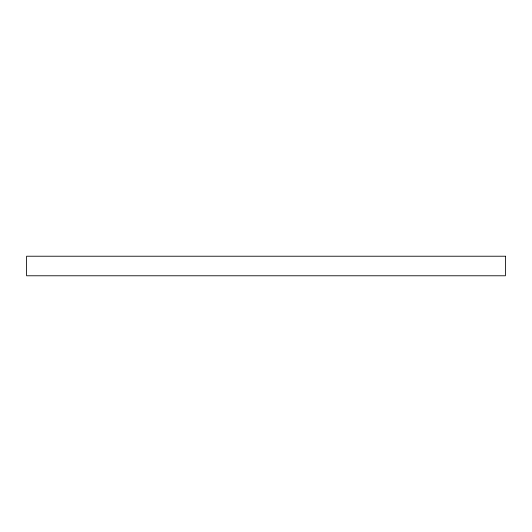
<?xml version="1.0" encoding="UTF-8"?>
<svg xmlns="http://www.w3.org/2000/svg" width="532" height="532" viewBox="0 0 532 532"><rect width="100%" height="100%" fill="white"/><g stroke="black" fill="none" stroke-linecap="round" stroke-linejoin="round"><path stroke-width="0.8" d="M505.4 256.225L26.6 256.225L26.6 275.776L505.4 275.776L505.4 256.225"/></g></svg>
